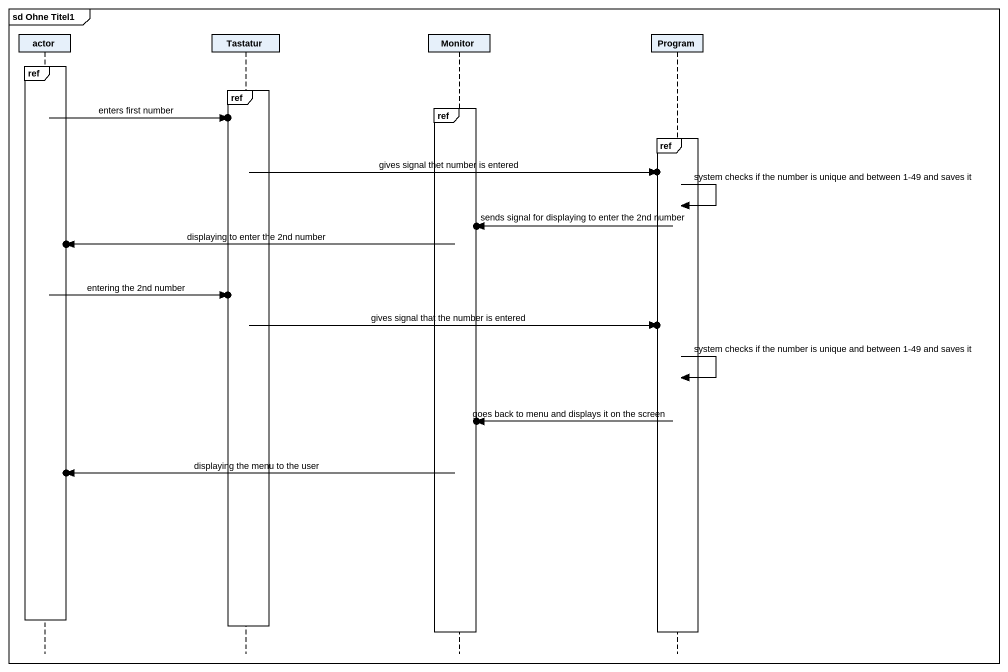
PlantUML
@startuml
mainframe sd Ohne Titel1
hide footbox
participant "actor" as actor_
participant Tastatur
participant Monitor
participant Program

ref over actor_ :  
ref over Tastatur :  
ref over Monitor :  
activate actor_
actor_ ->o] : enters first number
ref over Program :  
deactivate actor_
activate Tastatur
Tastatur ->o] : gives signal thet number is entered
activate Program
Program -> Program : system checks if the number is unique and between 1-49 and saves it
deactivate Tastatur
[o<- Program : sends signal for displaying to enter the 2nd number
activate Monitor
[o<- Monitor : displaying to enter the 2nd number
deactivate Program
deactivate Monitor
activate actor_
actor_ ->o] : entering the 2nd number
activate Tastatur
Tastatur ->o] : gives signal that the number is entered
deactivate actor_
activate Program
deactivate Tastatur
Program -> Program : system checks if the number is unique and between 1-49 and saves it
[o<- Program : goes back to menu and displays it on the screen
deactivate Program
activate Monitor
[o<- Monitor : displaying the menu to the user
deactivate Monitor
@enduml
